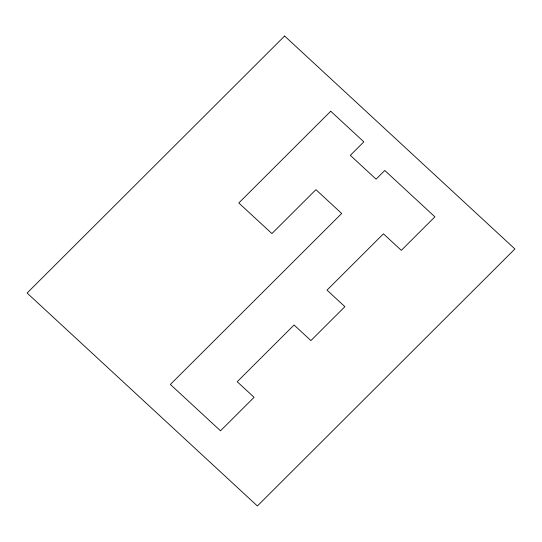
<?xml version="1.0" encoding="UTF-8"?>
<svg xmlns="http://www.w3.org/2000/svg" width="542" height="542" viewBox="0 0 542 542"><rect width="100%" height="100%" fill="white"/><g stroke="black" fill="none" stroke-linecap="round" stroke-linejoin="round"><path stroke-width="0.81" d="M284.618 36.023L27.1 293.032L257.382 505.977L514.9 248.968L284.618 36.023M330.735 111.225L238.805 202.972L271.908 233.582L315.925 189.659L341.684 213.48L170.371 384.454L220.506 430.809L254.076 397.313L237.22 381.724L294.062 324.99L310.918 340.579L344.895 306.67L327.009 290.133L383.431 233.819L401.317 250.357L434.901 216.841L384.779 170.473L376.073 179.158L350.315 155.337L363.838 141.835L330.735 111.225"/></g></svg>
